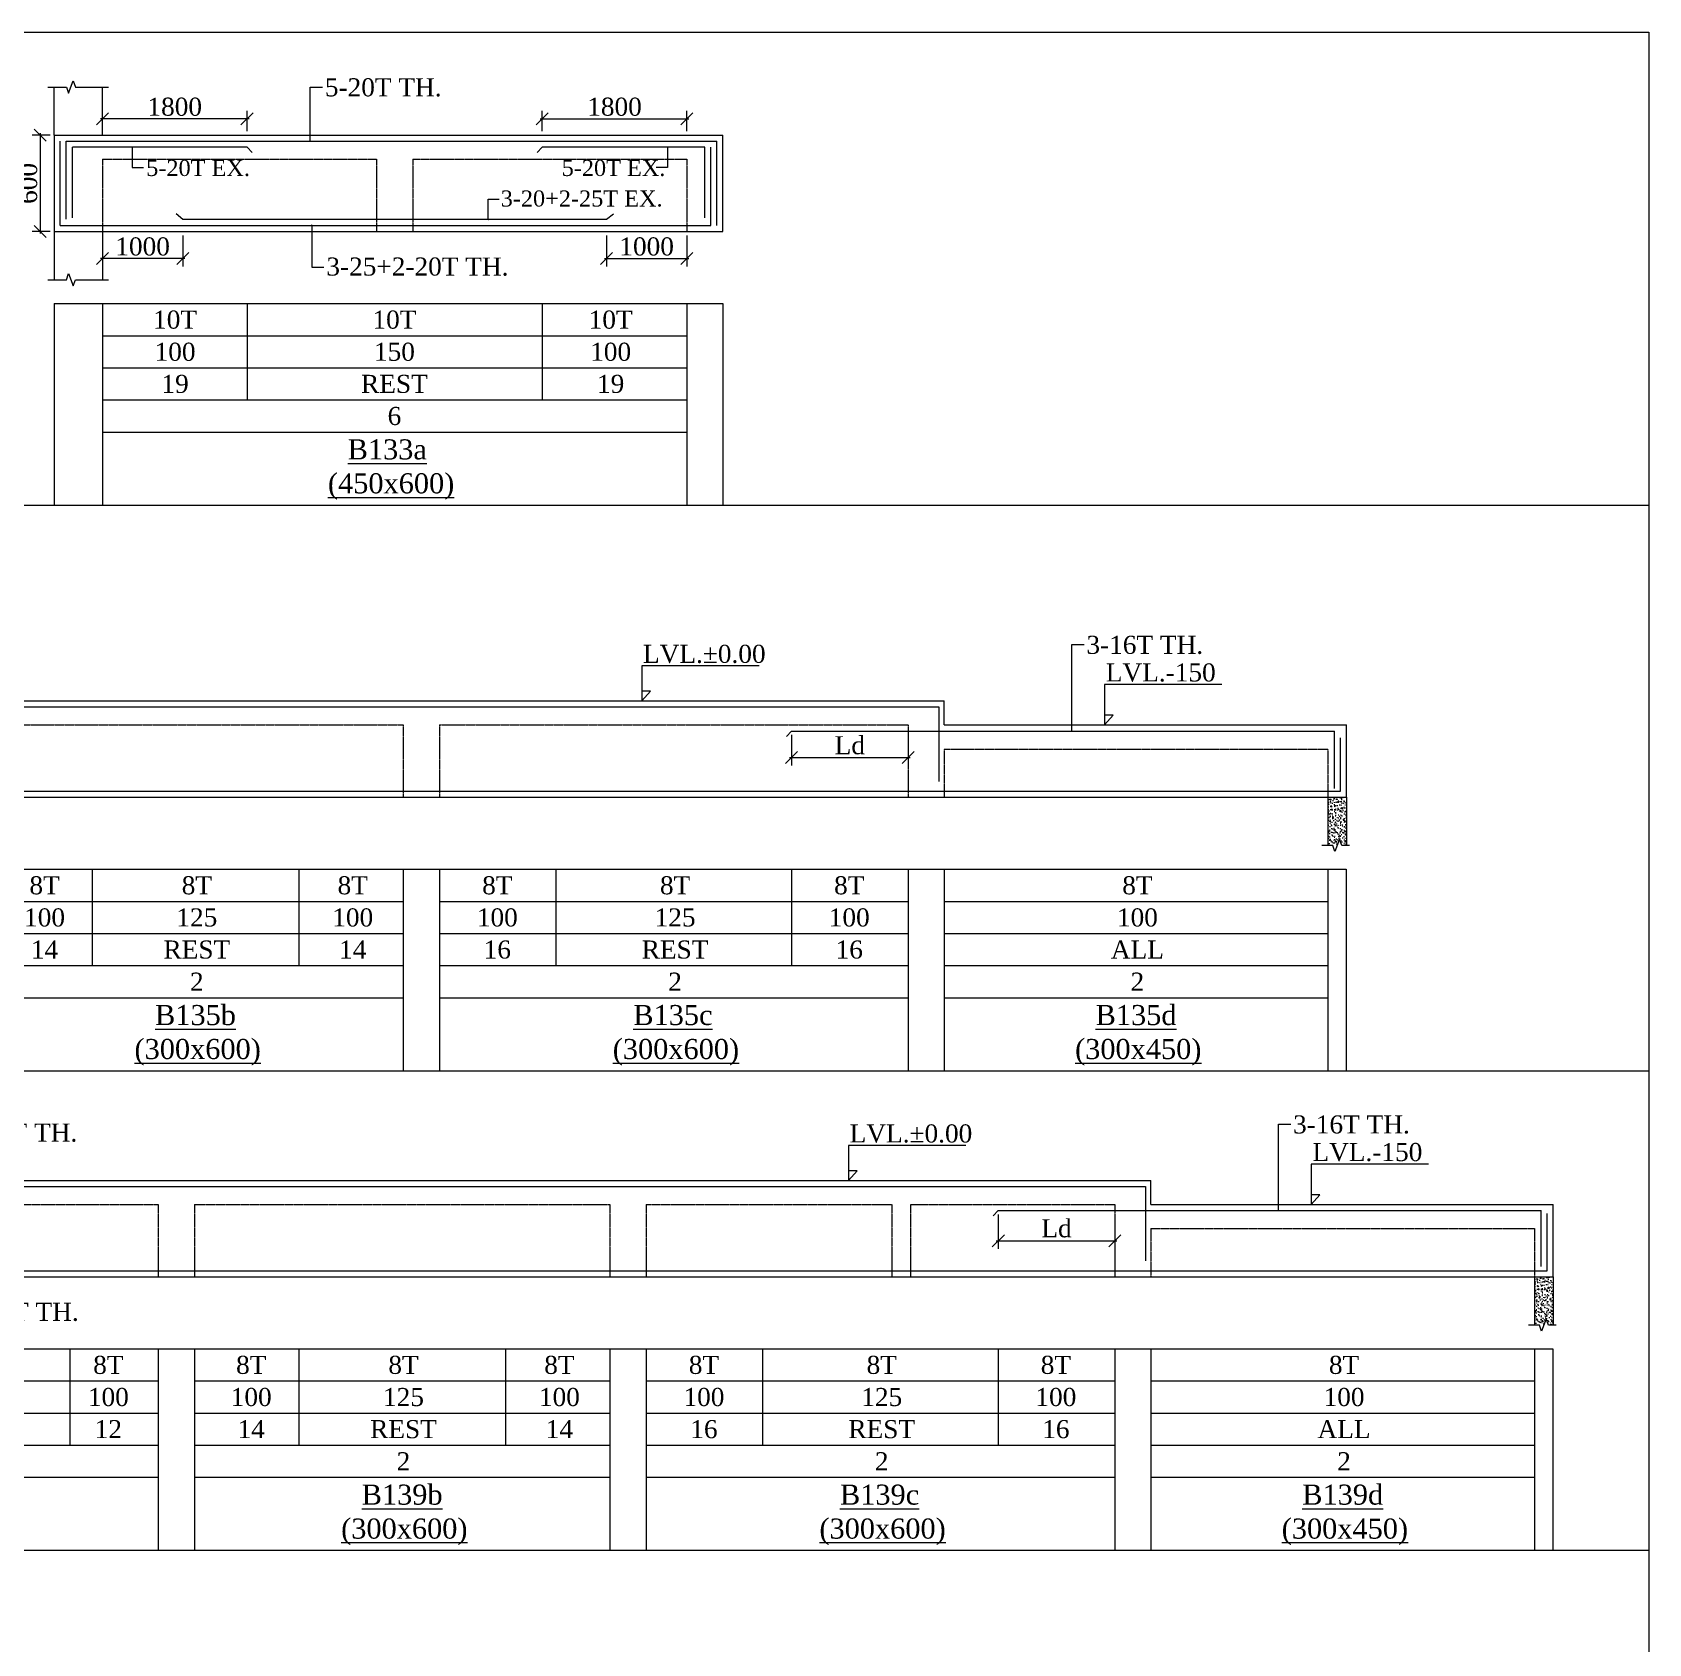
# Model space of a CAD drawing. Header units: millimetres. Extents: x 9781889 to 10654170, y -7832723 to -7608561.
# Drawn here: x 10404690 to 10424816, y -7780286 to -7760218 of the extents above; entities that cross this region are included whole.
import ezdxf
from ezdxf.enums import TextEntityAlignment as Align

# ---------------------------------------------------------------- set-up
doc = ezdxf.new("R2010")
doc.units = ezdxf.units.MM
doc.header["$LTSCALE"] = 10
doc.header["$PDMODE"] = 3
doc.linetypes.add('HIDDEN', pattern=[0.375, 0.25, -0.125])
for name, color, linetype, lineweight in [('LVL', 3, 'Continuous', 0), ('S-CUT OUT LINE', 9, 'Continuous', 0), ('S-DIM L.S.', 7, 'Continuous', 0), ('S-HATCH', 8, 'Continuous', 0), ('S-L.S.SECTION', 5, 'Continuous', 0), ('S-L.S.SLAB LINE', 252, 'HIDDEN', 0), ('S-L.S.STEEL', 1, 'Continuous', 9), ('S-SECTION MARK', 7, 'Continuous', 0), ('S-SHEET', 251, 'Continuous', 0), ('S-TEXT', 7, 'Continuous', 0), ('S-TEXT L.S. BEAM NO.', 30, 'Continuous', 0), ('S-TEXT. L.S.', 7, 'Continuous', 0)]:
    doc.layers.add(name, color=color, linetype=linetype, lineweight=lineweight)
doc.styles.add('135', font='arial.ttf', dxfattribs={"width": 0.8, "height": 135})
doc.styles.get("Standard").update_dxf_attribs({"font": 'arial.ttf'})
doc.styles.add('TEXT', font='times.ttf')
doc.dimstyles.new('75', dxfattribs={"dimtxt": 135, "dimasz": 90, "dimexe": 0.1, "dimexo": 0.03, "dimgap": 0.09, "dimtad": 1, "dimdec": 0, "dimzin": 0, "dimdsep": 46, "dimtxsty": '135', "dimblk": 'ARCHTICK', "dimcen": 0.09, "dimclrd": 256, "dimclre": 256, "dimclrt": 256, "dimadec": 0, "dimazin": 0, "dimtfac": 1, "dimtdec": 0, "dimtofl": 0, "dimtmove": 1, "dimatfit": 3, "dimldrblk": 'DOTSMALL', "dimfxl": 1, "dimtolj": 1, "dimtzin": 0, "dimlwd": -1, "dimlwe": -1, "dimarcsym": 0})
doc.dimstyles.new('SETU_1', dxfattribs={"dimtxt": 200, "dimasz": 150, "dimexe": 100, "dimexo": 50, "dimgap": 35, "dimtad": 1, "dimdec": 0, "dimzin": 0, "dimdsep": 46, "dimtxsty": 'Standard', "dimblk": 'OBLIQUE', "dimcen": 150, "dimdle": 25, "dimclrd": 256, "dimclre": 7, "dimclrt": 256, "dimadec": 0, "dimazin": 0, "dimtfac": 1, "dimtdec": 0, "dimtofl": 0, "dimtmove": 1, "dimatfit": 3, "dimfxl": 1, "dimtolj": 1, "dimtzin": 0, "dimlwd": -1, "dimlwe": 5, "dimarcsym": 1})

# ---------------------------------------------------------------- blocks, each defined once
blk = doc.blocks.new('_ArchTick')
at = {"color": 0, "linetype": 'ByBlock', "const_width": 0.15}
blk.add_lwpolyline([(-0.5, -0.5), (0.5, 0.5)], dxfattribs=at)
blk = doc.blocks.new('_Oblique')
at = {"color": 0, "linetype": 'ByBlock', "lineweight": -2}
blk.add_line((-0.5, -0.5), (0.5, 0.5), dxfattribs=at)
blk = doc.blocks.new('*D868')
at = {"layer": 'Defpoints', "color": 0, "transparency": 16777216}
for p in [(10404963, -7761500), (10404788, -7762700), (10404963, -7762700)]:
    blk.add_point(p, dxfattribs=at)
at = {"layer": 'S-DIM L.S.', "color": 7, "lineweight": 5, "transparency": 16777216}
for p, q in [((10404913, -7761500), (10404688, -7761500)), ((10404913, -7762700), (10404688, -7762700))]:
    blk.add_line(p, q, dxfattribs=at)
at = {"layer": 'S-DIM L.S.', "transparency": 16777216}
blk.add_line((10404788, -7761475), (10404788, -7762725), dxfattribs=at)
at = {"layer": 'S-DIM L.S.', "transparency": 16777216, "xscale": 150, "yscale": 150, "zscale": 150}
for p, rotation in [((10404788, -7761500), 90), ((10404788, -7762700), 270)]:
    blk.add_blockref('_Oblique', p, dxfattribs=dict(at, rotation=rotation))
at = {"layer": 'S-DIM L.S.', "transparency": 16777216, "insert": (10404638, -7762100), "char_height": 225, "attachment_point": 5, "rotation": 90, "style": 'TEXT'}
blk.add_mtext('\\A1;600', dxfattribs=at)
blk = doc.blocks.new('*D856')
at = {"layer": 'Defpoints', "color": 0, "transparency": 16777216}
for p in [(10412839, -7761296), (10411039, -7761500, 0), (10412839, -7761500, 0)]:
    blk.add_point(p, dxfattribs=at)
at = {"layer": 'S-DIM L.S.', "color": 7, "lineweight": 5, "transparency": 16777216}
for p, q in [((10411039, -7761450), (10411039, -7761196)), ((10412839, -7761450), (10412839, -7761196))]:
    blk.add_line(p, q, dxfattribs=at)
at = {"layer": 'S-DIM L.S.', "transparency": 16777216}
blk.add_line((10411014, -7761296), (10412864, -7761296), dxfattribs=at)
at = {"layer": 'S-DIM L.S.', "transparency": 16777216, "xscale": 150, "yscale": 150, "zscale": 150, "rotation": 180}
blk.add_blockref('_Oblique', (10411039, -7761296), dxfattribs=at)
at = {"layer": 'S-DIM L.S.', "transparency": 16777216, "xscale": 150, "yscale": 150, "zscale": 150}
blk.add_blockref('_Oblique', (10412839, -7761296), dxfattribs=at)
at = {"layer": 'S-DIM L.S.', "transparency": 16777216, "insert": (10411939, -7761146), "char_height": 225, "attachment_point": 5, "style": 'TEXT'}
blk.add_mtext('\\A1;1800', dxfattribs=at)
blk = doc.blocks.new('*D857')
at = {"layer": 'Defpoints', "color": 0, "transparency": 16777216}
for p in [(10405563, -7761296), (10405563, -7761500, 0), (10407363, -7761500, 0)]:
    blk.add_point(p, dxfattribs=at)
at = {"layer": 'S-DIM L.S.', "color": 7, "lineweight": 5, "transparency": 16777216}
for p, q in [((10405563, -7761450), (10405563, -7761196)), ((10407363, -7761450), (10407363, -7761196))]:
    blk.add_line(p, q, dxfattribs=at)
at = {"layer": 'S-DIM L.S.', "transparency": 16777216}
blk.add_line((10407388, -7761296), (10405538, -7761296), dxfattribs=at)
at = {"layer": 'S-DIM L.S.', "transparency": 16777216, "xscale": 150, "yscale": 150, "zscale": 150, "rotation": 180}
blk.add_blockref('_Oblique', (10405563, -7761296), dxfattribs=at)
at = {"layer": 'S-DIM L.S.', "transparency": 16777216, "xscale": 150, "yscale": 150, "zscale": 150}
blk.add_blockref('_Oblique', (10407363, -7761296), dxfattribs=at)
at = {"layer": 'S-DIM L.S.', "transparency": 16777216, "insert": (10406463, -7761146), "char_height": 225, "attachment_point": 5, "style": 'TEXT'}
blk.add_mtext('\\A1;1800', dxfattribs=at)
blk = doc.blocks.new('*D858')
at = {"layer": 'Defpoints', "color": 0, "transparency": 16777216}
for p in [(10411838, -7762700, 0), (10412839, -7762700, 0), (10412839, -7763036)]:
    blk.add_point(p, dxfattribs=at)
at = {"layer": 'S-DIM L.S.', "color": 7, "lineweight": 5, "transparency": 16777216}
for p, q in [((10411838, -7762750), (10411838, -7763136)), ((10412839, -7762750), (10412839, -7763136))]:
    blk.add_line(p, q, dxfattribs=at)
at = {"layer": 'S-DIM L.S.', "transparency": 16777216}
blk.add_line((10411813, -7763036), (10412864, -7763036), dxfattribs=at)
at = {"layer": 'S-DIM L.S.', "transparency": 16777216, "xscale": 150, "yscale": 150, "zscale": 150, "rotation": 180}
blk.add_blockref('_Oblique', (10411838, -7763036), dxfattribs=at)
at = {"layer": 'S-DIM L.S.', "transparency": 16777216, "xscale": 150, "yscale": 150, "zscale": 150}
blk.add_blockref('_Oblique', (10412839, -7763036), dxfattribs=at)
at = {"layer": 'S-DIM L.S.', "transparency": 16777216, "insert": (10412339, -7762886), "char_height": 225, "attachment_point": 5, "style": 'TEXT'}
blk.add_mtext('\\A1;1000', dxfattribs=at)
blk = doc.blocks.new('*D859')
at = {"layer": 'Defpoints', "color": 0, "transparency": 16777216}
for p in [(10405563, -7762700, 0), (10406563, -7762700, 0), (10405563, -7763036)]:
    blk.add_point(p, dxfattribs=at)
at = {"layer": 'S-DIM L.S.', "color": 7, "lineweight": 5, "transparency": 16777216}
for p, q in [((10405563, -7762750), (10405563, -7763136)), ((10406563, -7762750), (10406563, -7763136))]:
    blk.add_line(p, q, dxfattribs=at)
at = {"layer": 'S-DIM L.S.', "transparency": 16777216}
blk.add_line((10406588, -7763036), (10405538, -7763036), dxfattribs=at)
at = {"layer": 'S-DIM L.S.', "transparency": 16777216, "xscale": 150, "yscale": 150, "zscale": 150, "rotation": 180}
blk.add_blockref('_Oblique', (10405563, -7763036), dxfattribs=at)
at = {"layer": 'S-DIM L.S.', "transparency": 16777216, "xscale": 150, "yscale": 150, "zscale": 150}
blk.add_blockref('_Oblique', (10406563, -7763036), dxfattribs=at)
at = {"layer": 'S-DIM L.S.', "transparency": 16777216, "insert": (10406063, -7762886), "char_height": 225, "attachment_point": 5, "style": 'TEXT'}
blk.add_mtext('\\A1;1000', dxfattribs=at)
blk = doc.blocks.new('*D875')
at = {"layer": 'Defpoints', "color": 0, "transparency": 16777216}
for p in [(10414144, -7768919, 0), (10415594, -7768919, 0), (10415594, -7769250)]:
    blk.add_point(p, dxfattribs=at)
at = {"layer": 'S-DIM L.S.', "color": 7, "lineweight": 5, "transparency": 16777216}
for p, q in [((10414144, -7768969), (10414144, -7769350)), ((10415594, -7768969), (10415594, -7769350))]:
    blk.add_line(p, q, dxfattribs=at)
at = {"layer": 'S-DIM L.S.', "transparency": 16777216}
blk.add_line((10414119, -7769250), (10415619, -7769250), dxfattribs=at)
at = {"layer": 'S-DIM L.S.', "transparency": 16777216, "xscale": 150, "yscale": 150, "zscale": 150, "rotation": 180}
blk.add_blockref('_Oblique', (10414144, -7769250), dxfattribs=at)
at = {"layer": 'S-DIM L.S.', "transparency": 16777216, "xscale": 150, "yscale": 150, "zscale": 150}
blk.add_blockref('_Oblique', (10415594, -7769250), dxfattribs=at)
at = {"layer": 'S-DIM L.S.', "transparency": 16777216, "insert": (10414869, -7769098), "char_height": 225, "attachment_point": 5, "style": 'TEXT'}
blk.add_mtext('\\A1;Ld', dxfattribs=at)
blk = doc.blocks.new('*D887')
at = {"layer": 'Defpoints', "color": 0, "transparency": 16777216}
for p in [(10416718, -7774892, 0), (10418168, -7774892, 0), (10418168, -7775267)]:
    blk.add_point(p, dxfattribs=at)
at = {"layer": 'S-DIM L.S.', "color": 7, "lineweight": 5, "transparency": 16777216}
for p, q in [((10416718, -7774942), (10416718, -7775367)), ((10418168, -7774942), (10418168, -7775367))]:
    blk.add_line(p, q, dxfattribs=at)
at = {"layer": 'S-DIM L.S.', "transparency": 16777216}
blk.add_line((10416693, -7775267), (10418193, -7775267), dxfattribs=at)
at = {"layer": 'S-DIM L.S.', "transparency": 16777216, "xscale": 150, "yscale": 150, "zscale": 150, "rotation": 180}
blk.add_blockref('_Oblique', (10416718, -7775267), dxfattribs=at)
at = {"layer": 'S-DIM L.S.', "transparency": 16777216, "xscale": 150, "yscale": 150, "zscale": 150}
blk.add_blockref('_Oblique', (10418168, -7775267), dxfattribs=at)
at = {"layer": 'S-DIM L.S.', "transparency": 16777216, "insert": (10417443, -7775114), "char_height": 225, "attachment_point": 5, "style": 'TEXT'}
blk.add_mtext('\\A1;Ld', dxfattribs=at)

msp = doc.modelspace()

# ---------------------------------------------------------------- hatches: boundary and pattern name
at = {"layer": 'S-HATCH'}
h = msp.add_hatch(dxfattribs=at)
h.set_pattern_fill('AR-CONC', color=256, scale=0.5)
h.set_pattern_definition([(50, (624013.716, -41127.19), (91.0923345, -7.96954277), [9.525, -104.775]), (355, (624013.72, -41127.19), (-17.6217107, 95.5284226), [7.62, -83.8202921]), (100.4514447, (624021.31, -41127.85), (73.47062355, 87.55887596), [8.0950044, -89.0451223]), (46.1842, (624013.72, -41101.79), (135.5395204, -21.021164), [14.2875, -157.1625]), (96.6355576, (624025.01, -41103.54), (118.702067, 123.7130623), [12.1425116, -133.5678041]), (351.1841512, (624013.72, -41101.79), (118.702067, 123.7130623), [11.4299835, -125.729866]), (21, (624026.416, -41108.14), (75.80719563, -51.1325991), [9.525, -104.775]), (326, (624026.42, -41108.14), (30.9010142, 92.09398306), [7.62, -83.82]), (71.451445, (624032.73, -41112.4), (106.70820964, 40.96138444), [8.0950044, -89.0449688]), (37.5, (624013.716, -41127.187), (1.544301625, 42.27751944), [0, -82.804, 0, -85.09, 0, -84.1375]), (7.5, (624013.716, -41127.187), (33.40983126, 50.09028741), [0, -48.514, 0, -80.899, 0, -32.0675]), (327.5, (623985.395, -41127.187), (67.79529758, -2.864372), [0, -31.75, 0, -99.06, 0, -131.445]), (317.5, (623972.695, -41127.19), (74.0645907, 12.71324552), [0, -41.275, 0, -65.786, 0, -93.345])])
h.paths.add_polyline_path([(10420822.4, -7770344.3), (10420938.2, -7770344.3), (10420966.2, -7770267.5), (10420994.1, -7770344.3), (10421052.4, -7770344.3), (10421052.4, -7769744.3), (10420822.4, -7769744.3)])
h = msp.add_hatch(dxfattribs=at)
h.set_pattern_fill('AR-CONC', color=256, scale=0.5)
h.set_pattern_definition([(50, (626586.855, -47099.904), (91.0923345, -7.96954277), [9.525, -104.775]), (355, (626586.855, -47099.9), (-17.6217107, 95.5284226), [7.62, -83.8202921]), (100.4514447, (626594.45, -47100.57), (73.47062355, 87.55887596), [8.0950044, -89.0451223]), (46.1842, (626586.86, -47074.5), (135.5395204, -21.021164), [14.2875, -157.1625]), (96.6355576, (626598.15, -47076.26), (118.702067, 123.7130623), [12.1425116, -133.5678041]), (351.1841512, (626586.86, -47074.5), (118.702067, 123.7130623), [11.4299835, -125.729866]), (21, (626599.555, -47080.854), (75.80719563, -51.1325991), [9.525, -104.775]), (326, (626599.555, -47080.85), (30.9010142, 92.09398306), [7.62, -83.82]), (71.451445, (626605.87, -47085.115), (106.70820964, 40.96138444), [8.0950044, -89.0449688]), (37.5, (626586.855, -47099.904), (1.544301625, 42.27751944), [0, -82.804, 0, -85.09, 0, -84.1375]), (7.5, (626586.855, -47099.904), (33.40983126, 50.09028741), [0, -48.514, 0, -80.899, 0, -32.0675]), (327.5, (626558.534, -47099.904), (67.79529758, -2.864372), [0, -31.75, 0, -99.06, 0, -131.445]), (317.5, (626545.834, -47099.904), (74.0645907, 12.71324552), [0, -41.275, 0, -65.786, 0, -93.345])])
h.paths.add_polyline_path([(10423395.5, -7776317), (10423511.3, -7776317), (10423539.3, -7776240.2), (10423567.3, -7776317), (10423625.5, -7776317), (10423625.5, -7775717), (10423395.5, -7775717)])

# ---------------------------------------------------------------- linework, layer by layer
at = {"layer": 'LVL', "linetype": 'Continuous', "elevation": 0}
for points in [[(10413739.3, -7768109.3), (10412278.1, -7768109.3), (10412278.1, -7768544.3), (10412386.2, -7768422.2), (10412278.1, -7768422.2)], [(10419501.8, -7768340.9), (10418040.6, -7768340.9), (10418040.6, -7768844.3), (10418148.8, -7768722.2), (10418040.6, -7768722.2)], [(10416312.4, -7774082), (10414851.2, -7774082), (10414851.2, -7774517), (10414959.3, -7774395), (10414851.2, -7774395)], [(10422075, -7774313.6), (10420613.8, -7774313.6), (10420613.8, -7774817), (10420721.9, -7774695), (10420613.8, -7774695)]]:
    msp.add_lwpolyline(points, dxfattribs=at)
at = {"layer": 'S-CUT OUT LINE', "color": 5, "elevation": 0}
for points in [[(10404884.9, -7760899.6), (10405113.5, -7760899.6), (10405141.4, -7760976.5), (10405197.4, -7760822.8), (10405225.4, -7760899.6), (10405638.1, -7760899.6)], [(10404884.9, -7763299.6), (10405113.5, -7763299.6), (10405141.4, -7763222.8), (10405197.4, -7763376.5), (10405225.4, -7763299.6), (10405638.1, -7763299.6)]]:
    msp.add_lwpolyline(points, dxfattribs=at)
at = {"layer": 'S-CUT OUT LINE', "color": 1, "elevation": 0}
for points in [[(10421091.8, -7770344.3), (10420994.1, -7770344.3), (10420966.2, -7770267.5), (10420910.2, -7770421.2), (10420882.2, -7770344.3), (10420747.4, -7770344.3)], [(10423664.9, -7776317), (10423567.3, -7776317), (10423539.3, -7776240.2), (10423483.4, -7776393.9), (10423455.4, -7776317), (10423320.5, -7776317)]]:
    msp.add_lwpolyline(points, dxfattribs=at)
at = {"layer": 'S-L.S.SECTION'}
for p, q in [((10404963.1, -7761499.6, 0), (10404963.1, -7760899.6, 0)), ((10405563.1, -7761499.6, 0), (10405563.1, -7760899.6, 0)), ((10404963.1, -7761499.6, 0), (10413288.6, -7761499.6, 0)), ((10404963.1, -7761499.6, 0), (10404963.1, -7762699.6, 0)), ((10413288.6, -7762699.6, 0), (10413288.6, -7761499.6, 0)), ((10404963.1, -7762699.6, 0), (10413288.6, -7762699.6, 0)), ((10404963.1, -7762699.6, 0), (10404963.1, -7763299.6, 0)), ((10405563.1, -7762699.6, 0), (10405563.1, -7763299.6, 0)), ((10398439.4, -7768544.3, 0), (10416044.4, -7768544.3, 0)), ((10416044.4, -7768844.3, 0), (10416044.4, -7768544.3, 0)), ((10416044.4, -7768844.3, 0), (10421052.4, -7768844.3, 0)), ((10421052.4, -7769744.3, 0), (10421052.4, -7768844.3, 0)), ((10421052.4, -7769744.3, 0), (10421052.4, -7768844.3, 0)), ((10398439.4, -7769744.3, 0), (10421048.3, -7769744.3, 0)), ((10401012.6, -7774517, 0), (10418617.6, -7774517, 0)), ((10418617.6, -7774817, 0), (10418617.6, -7774517, 0)), ((10418617.6, -7774817, 0), (10423625.5, -7774817, 0)), ((10423625.5, -7775717, 0), (10423625.5, -7774817, 0)), ((10423625.5, -7775717, 0), (10423625.5, -7774817, 0)), ((10401012.6, -7775717, 0), (10423621.4, -7775717, 0))]:
    msp.add_line(p, q, dxfattribs=at)
at = {"layer": 'S-L.S.SECTION', "color": 1}
for p, q in [((10420822.4, -7769744.3, 0), (10420822.4, -7770344.3, 0)), ((10421052.4, -7769744.3, 0), (10421052.4, -7770344.3, 0)), ((10423395.5, -7775717, 0), (10423395.5, -7776317, 0)), ((10423625.5, -7775717, 0), (10423625.5, -7776317, 0))]:
    msp.add_line(p, q, dxfattribs=at)
at = {"layer": 'S-L.S.SLAB LINE', "ltscale": 0.3}
for p, q in [((10404963.1, -7761799.6, 0), (10404963.1, -7761799.6, 0)), ((10405563.1, -7761799.6, 0), (10408975.9, -7761799.6, 0)), ((10405563.1, -7761799.6, 0), (10405563.1, -7762699.6, 0)), ((10408975.9, -7761799.6, 0), (10408975.9, -7762699.6, 0)), ((10409425.9, -7761799.6, 0), (10412838.6, -7761799.6, 0)), ((10409425.9, -7761799.6, 0), (10409425.9, -7762699.6, 0)), ((10412838.6, -7761799.6, 0), (10412838.6, -7762699.6, 0)), ((10404134.4, -7768844.3, 0), (10409309.4, -7768844.3, 0)), ((10409309.4, -7768844.3, 0), (10409309.4, -7769744.3, 0)), ((10409759.4, -7768844.3, 0), (10415594.4, -7768844.3, 0)), ((10409759.4, -7768844.3, 0), (10409759.4, -7769744.3, 0)), ((10415594.4, -7768844.3, 0), (10415594.4, -7769744.3, 0)), ((10416044.4, -7769144.3, 0), (10420822.4, -7769144.3, 0)), ((10416044.4, -7769144.3, 0), (10416044.4, -7769744.3, 0)), ((10420822.4, -7769144.3, 0), (10420822.4, -7769744.3, 0)), ((10420822.4, -7769144.3, 0), (10420822.4, -7769744.3, 0)), ((10420822.4, -7769144.3, 0), (10420822.4, -7769744.3, 0)), ((10401462.6, -7774817, 0), (10406257.6, -7774817, 0)), ((10406257.6, -7774817, 0), (10406257.6, -7775717, 0)), ((10406707.6, -7774817, 0), (10411882.6, -7774817, 0)), ((10406707.6, -7774817, 0), (10406707.6, -7775717, 0)), ((10411882.6, -7774817, 0), (10411882.6, -7775717, 0)), ((10412332.6, -7774817, 0), (10415393.5, -7774817, 0)), ((10412332.6, -7774817, 0), (10412332.6, -7775717, 0)), ((10415393.5, -7774817, 0), (10415393.5, -7775717, 0)), ((10415623.5, -7774817, 0), (10415623.5, -7775717, 0)), ((10415623.5, -7774817, 0), (10418167.6, -7774817, 0)), ((10418167.6, -7774817, 0), (10418167.6, -7775717, 0)), ((10418617.6, -7775117, 0), (10423395.5, -7775117, 0)), ((10418617.6, -7775117, 0), (10418617.6, -7775717, 0)), ((10423395.5, -7775117, 0), (10423395.5, -7775717, 0)), ((10423395.5, -7775117, 0), (10423395.5, -7775717, 0)), ((10423395.5, -7775117, 0), (10423395.5, -7775717, 0))]:
    msp.add_line(p, q, dxfattribs=at)
at = {"layer": 'S-L.S.STEEL'}
for p, q in [((10405038.1, -7762624.6, 0), (10405038.1, -7761574.6, 0)), ((10405113.1, -7761574.6, 0), (10413213.6, -7761574.6, 0)), ((10405113.1, -7762545, 0), (10405113.1, -7761574.6, 0)), ((10413213.6, -7762624.6, 0), (10413213.6, -7761574.6, 0)), ((10407363.2, -7761649.6, 0), (10405188.1, -7761649.6, 0)), ((10405188.1, -7762528.4, 0), (10405188.1, -7761649.6, 0)), ((10407363.2, -7761649.6, 0), (10407426.4, -7761716.5, 0)), ((10413063.6, -7762528.4, 0), (10413063.6, -7761649.6, 0)), ((10413138.6, -7762624.6, 0), (10413138.6, -7761649.6, 0)), ((10405038.1, -7762624.6, 0), (10413138.6, -7762624.6, 0)), ((10414144.4, -7768919.3, 0), (10414081.2, -7768986.2, 0)), ((10414144.4, -7768919.3, 0), (10420902.4, -7768919.3, 0)), ((10420902.4, -7769634.3, 0), (10420902.4, -7768919.3, 0)), ((10420977.4, -7769669.3, 0), (10420977.4, -7769004.5, 0)), ((10398514.4, -7769669.3, 0), (10420977.4, -7769669.3, 0)), ((10416717.5, -7774892, 0), (10416654.3, -7774958.9, 0)), ((10416717.5, -7774892, 0), (10423475.5, -7774892, 0)), ((10423475.5, -7775587.5, 0), (10423475.5, -7774892, 0)), ((10423550.5, -7775642, 0), (10423550.5, -7774928.9, 0)), ((10401087.6, -7775642, 0), (10423550.5, -7775642, 0))]:
    msp.add_line(p, q, dxfattribs=at)
at = {"layer": 'S-L.S.STEEL', "elevation": 0}
msp.add_lwpolyline([(10411928, -7762481.4), (10411838.5, -7762549.6), (10406563.3, -7762549.6), (10406481.3, -7762478.9)], dxfattribs=at)
at = {"layer": 'S-L.S.STEEL'}
for points in [[(10413063.6, -7761649.6, 0), (10411038.6, -7761649.6, 0), (10410975.4, -7761716.5, 0)], [(10398589.4, -7768619.3, 0), (10415977.2, -7768619.3, 0), (10415977.2, -7769546.5, 0)], [(10401162.6, -7774592, 0), (10418550.4, -7774592, 0), (10418550.4, -7775519.2, 0)]]:
    msp.add_polyline3d(points, dxfattribs=at)
at = {"layer": 'S-SHEET'}
for p, q in [((10404963.1, -7763596.1, 0), (10413288.6, -7763596.1, 0)), ((10404963.1, -7763596.1, 0), (10404963.1, -7766105.4, 0)), ((10405563.1, -7763596.1, 0), (10405563.1, -7766105.4, 0)), ((10407363.1, -7763596.1, 0), (10407363.1, -7764796.1, 0)), ((10411038.6, -7763596.1, 0), (10411038.6, -7764796.1, 0)), ((10412838.6, -7763596.1, 0), (10412838.6, -7766105.4, 0)), ((10413288.6, -7763596.1, 0), (10413288.6, -7766105.4, 0)), ((10405563.1, -7763996.1, 0), (10412838.6, -7763996.1, 0)), ((10405563.1, -7764396.1, 0), (10412838.6, -7764396.1, 0)), ((10405563.1, -7764796.1, 0), (10412838.6, -7764796.1, 0)), ((10405563.1, -7765196.1, 0), (10412838.6, -7765196.1, 0)), ((10373481.8, -7766105.4), (10424816, -7766105.4)), ((10404963.1, -7766105.4, 0), (10413288.6, -7766105.4, 0)), ((10398439.4, -7770640.8, 0), (10421048.3, -7770640.8, 0)), ((10405434.4, -7770640.8, 0), (10405434.4, -7771840.8, 0)), ((10408009.4, -7770640.8, 0), (10408009.4, -7771840.8, 0)), ((10409309.4, -7770640.8, 0), (10409309.4, -7773150.1, 0)), ((10409759.4, -7770640.8, 0), (10409759.4, -7773150.1, 0)), ((10411209.4, -7770640.8, 0), (10411209.4, -7771840.8, 0)), ((10414144.4, -7770640.8, 0), (10414144.4, -7771840.8, 0)), ((10415594.4, -7770640.8, 0), (10415594.4, -7773150.1, 0)), ((10416044.4, -7770640.8, 0), (10416044.4, -7773150.1, 0)), ((10420822.4, -7770640.8, 0), (10420822.4, -7773150.1, 0)), ((10421048.3, -7770640.8, 0), (10421048.3, -7773150.1, 0)), ((10404134.4, -7771040.8, 0), (10409309.4, -7771040.8, 0)), ((10409759.4, -7771040.8, 0), (10415594.4, -7771040.8, 0)), ((10416044.4, -7771040.8, 0), (10420822.4, -7771040.8, 0)), ((10404134.4, -7771440.8, 0), (10409309.4, -7771440.8, 0)), ((10409759.4, -7771440.8, 0), (10415594.4, -7771440.8, 0)), ((10416044.4, -7771440.8, 0), (10420822.4, -7771440.8, 0)), ((10404134.4, -7771840.8, 0), (10409309.4, -7771840.8, 0)), ((10409759.4, -7771840.8, 0), (10415594.4, -7771840.8, 0)), ((10416044.4, -7771840.8, 0), (10420822.4, -7771840.8, 0)), ((10404134.4, -7772240.8, 0), (10409309.4, -7772240.8, 0)), ((10409759.4, -7772240.8, 0), (10415594.4, -7772240.8, 0)), ((10416044.4, -7772240.8, 0), (10420822.4, -7772240.8, 0)), ((10373481.8, -7773150.1), (10424816, -7773150.1)), ((10398439.4, -7773150.1, 0), (10421048.3, -7773150.1, 0)), ((10401012.6, -7776613.5, 0), (10423621.4, -7776613.5, 0)), ((10405157.6, -7776613.5, 0), (10405157.6, -7777813.5, 0)), ((10406257.6, -7776613.5, 0), (10406257.6, -7779122.8, 0)), ((10406707.6, -7776613.5, 0), (10406707.6, -7779122.8, 0)), ((10408007.6, -7776613.5, 0), (10408007.6, -7777813.5, 0)), ((10410582.6, -7776613.5, 0), (10410582.6, -7777813.5, 0)), ((10411882.6, -7776613.5, 0), (10411882.6, -7779122.8, 0)), ((10412332.6, -7776613.5, 0), (10412332.6, -7779122.8, 0)), ((10413782.6, -7776613.5, 0), (10413782.6, -7777813.5, 0)), ((10416717.6, -7776613.5, 0), (10416717.6, -7777813.5, 0)), ((10418167.6, -7776613.5, 0), (10418167.6, -7779122.8, 0)), ((10418617.6, -7776613.5, 0), (10418617.6, -7779122.8, 0)), ((10423395.5, -7776613.5, 0), (10423395.5, -7779122.8, 0)), ((10423621.4, -7776613.5, 0), (10423621.4, -7779122.8, 0)), ((10401462.6, -7777013.5, 0), (10406257.6, -7777013.5, 0)), ((10406707.6, -7777013.5, 0), (10411882.6, -7777013.5, 0)), ((10412332.6, -7777013.5, 0), (10418167.6, -7777013.5, 0)), ((10418617.6, -7777013.5, 0), (10423395.5, -7777013.5, 0)), ((10401462.6, -7777413.5, 0), (10406257.6, -7777413.5, 0)), ((10406707.6, -7777413.5, 0), (10411882.6, -7777413.5, 0)), ((10412332.6, -7777413.5, 0), (10418167.6, -7777413.5, 0)), ((10418617.6, -7777413.5, 0), (10423395.5, -7777413.5, 0)), ((10401462.6, -7777813.5, 0), (10406257.6, -7777813.5, 0)), ((10406707.6, -7777813.5, 0), (10411882.6, -7777813.5, 0)), ((10412332.6, -7777813.5, 0), (10418167.6, -7777813.5, 0)), ((10418617.6, -7777813.5, 0), (10423395.5, -7777813.5, 0)), ((10401462.6, -7778213.5, 0), (10406257.6, -7778213.5, 0)), ((10406707.6, -7778213.5, 0), (10411882.6, -7778213.5, 0)), ((10412332.6, -7778213.5, 0), (10418167.6, -7778213.5, 0)), ((10418617.6, -7778213.5, 0), (10423395.5, -7778213.5, 0)), ((10373481.8, -7779122.8), (10424816, -7779122.8)), ((10401012.6, -7779122.8, 0), (10423621.4, -7779122.8, 0))]:
    msp.add_line(p, q, dxfattribs=at)
msp.add_lwpolyline([(10373481.8, -7760218.1), (10424816, -7760218.1), (10424816, -7801877.7), (10373481.8, -7801877.7)], close=True, dxfattribs=at)

# ---------------------------------------------------------------- texts
at = {"layer": 'LVL', "style": 'TEXT'}
for s, p in [('LVL.%%P0.00', (10412293.8, -7768070.9, 0)), ('LVL.-150', (10418056.4, -7768302.5, 0)), ('LVL.%%P0.00', (10414867, -7774043.6, 0)), ('LVL.-150', (10420629.5, -7774275.2, 0))]:
    msp.add_text(s, height=225, dxfattribs=at).set_placement(p)
at = {"layer": 'S-TEXT', "linetype": 'ByBlock', "style": 'TEXT'}
for s, p in [('10T', (10406467.4, -7763796.1, 0)), ('10T', (10409198.8, -7763796.1, 0)), ('10T', (10411891, -7763796.1, 0)), ('100', (10406467.4, -7764196.1, 0)), ('150', (10409198.8, -7764196.1, 0)), ('100', (10411891, -7764196.1, 0)), ('19', (10406467.4, -7764596.1, 0)), ('REST', (10409198.8, -7764596.1, 0)), ('19', (10411891, -7764596.1, 0)), ('6', (10409198.8, -7764996.1, 0)), ('8T', (10404842.2, -7770840.8, 0)), ('8T', (10406738.4, -7770840.8, 0)), ('8T', (10408679.4, -7770840.8, 0)), ('8T', (10410479.6, -7770840.8, 0)), ('8T', (10412693.4, -7770840.8, 0)), ('8T', (10414861.6, -7770840.8, 0)), ('8T', (10418449.9, -7770840.8, 0)), ('100', (10404842.2, -7771240.8, 0)), ('125', (10406738.4, -7771240.8, 0)), ('100', (10408679.4, -7771240.8, 0)), ('100', (10410479.6, -7771240.8, 0)), ('125', (10412693.4, -7771240.8, 0)), ('100', (10414861.6, -7771240.8, 0)), ('100', (10418449.9, -7771240.8, 0)), ('14', (10404842.2, -7771640.8, 0)), ('REST', (10406738.4, -7771640.8, 0)), ('14', (10408679.4, -7771640.8, 0)), ('16', (10410479.6, -7771640.8, 0)), ('REST', (10412693.4, -7771640.8, 0)), ('16', (10414861.6, -7771640.8, 0)), ('ALL', (10418449.9, -7771640.8, 0)), ('2', (10406738.4, -7772040.8, 0)), ('2', (10412693.4, -7772040.8, 0)), ('2', (10418449.9, -7772040.8, 0)), ('8T', (10405636.4, -7776813.5, 0)), ('8T', (10407415.4, -7776813.5, 0)), ('8T', (10409311.6, -7776813.5, 0)), ('8T', (10411252.6, -7776813.5, 0)), ('8T', (10413052.8, -7776813.5, 0)), ('8T', (10415266.6, -7776813.5, 0)), ('8T', (10417434.7, -7776813.5, 0)), ('8T', (10421023.1, -7776813.5, 0)), ('100', (10405636.4, -7777213.5, 0)), ('100', (10407415.4, -7777213.5, 0)), ('125', (10409311.6, -7777213.5, 0)), ('100', (10411252.6, -7777213.5, 0)), ('100', (10413052.8, -7777213.5, 0)), ('125', (10415266.6, -7777213.5, 0)), ('100', (10417434.7, -7777213.5, 0)), ('100', (10421023.1, -7777213.5, 0)), ('12', (10405636.4, -7777613.5, 0)), ('14', (10407415.4, -7777613.5, 0)), ('REST', (10409311.6, -7777613.5, 0)), ('14', (10411252.6, -7777613.5, 0)), ('16', (10413052.8, -7777613.5, 0)), ('REST', (10415266.6, -7777613.5, 0)), ('16', (10417434.7, -7777613.5, 0)), ('ALL', (10421023.1, -7777613.5, 0)), ('2', (10409311.6, -7778013.5, 0)), ('2', (10415266.6, -7778013.5, 0)), ('2', (10421023.1, -7778013.5, 0))]:
    msp.add_text(s, height=225, dxfattribs=at).set_placement(p, align=Align.MIDDLE_CENTER)
at = {"layer": 'S-TEXT L.S. BEAM NO.', "color": 140, "linetype": 'ByBlock', "style": 'TEXT'}
for s, p in [('%%UB133a', (10408616.4, -7765536.8, 0)), ('%%U(450x600)', (10408371, -7765959.7, 0))]:
    msp.add_text(s, height=250, dxfattribs=at).set_placement(p)
at = {"layer": 'S-TEXT L.S. BEAM NO.', "linetype": 'ByBlock', "style": 'TEXT'}
for s, p in [('%%UB135b', (10406218.3, -7772581.5, 0)), ('%%UB135c', (10412173.3, -7772581.5, 0)), ('%%U(300x600)', (10405962.2, -7773004.5, 0)), ('%%U(300x600)', (10411917.2, -7773004.5, 0)), ('%%UB139b', (10408791.4, -7778554.2, 0)), ('%%UB139c', (10414746.4, -7778554.2, 0)), ('%%U(300x600)', (10408535.3, -7778977.2, 0)), ('%%U(300x600)', (10414490.3, -7778977.2, 0))]:
    msp.add_text(s, height=250, dxfattribs=at).set_placement(p)
at = {"layer": 'S-TEXT L.S. BEAM NO.', "color": 35, "linetype": 'ByBlock', "style": 'TEXT'}
for s, p in [('%%UB135d', (10417929.8, -7772581.5, 0)), ('%%U(300x450)', (10417673.7, -7773004.5, 0)), ('%%UB139d', (10420502.9, -7778554.2, 0)), ('%%U(300x450)', (10420246.8, -7778977.2, 0))]:
    msp.add_text(s, height=250, dxfattribs=at).set_placement(p)
at = {"layer": 'S-TEXT. L.S.', "style": 'TEXT'}
for s, height, p in [('5-20T TH.', 225, (10408332.4, -7761015.3, 0)), ('5-20T EX.', 200, (10406107.7, -7762007.2, 0)), ('5-20T EX.', 200, (10411280.9, -7762007.2, 0)), ('3-20+2-25T EX.', 200, (10410521.5, -7762387.6, 0)), ('3-25+2-20T TH.', 225, (10408350.7, -7763247.5, 0)), ('3-16T TH.', 225, (10417815, -7767958.5, 0)), ('3-16T TH.', 225, (10420388.2, -7773931.2, 0)), ('3-16T TH.', 225, (10403796, -7774032.8, 0)), ('3-16T TH.', 225, (10403814.3, -7776264.9, 0))]:
    msp.add_text(s, height=height, dxfattribs=at).set_placement(p)

# ---------------------------------------------------------------- dimensions: what is measured, and where the dimension line sits
at = {"layer": 'S-DIM L.S.'}
for base, p1, p2, picture, middle in [((10405563.2, -7761295.8, 0), (10407363.2, -7761499.6, 0), (10405563.2, -7761499.6, 0), '*D857', (10406463.2, -7761146.4, 0)), ((10405563.1, -7763035.7, 0), (10406563.3, -7762699.6, 0), (10405563.1, -7762699.6, 0), '*D859', (10406063.2, -7762886.2, 0))]:
    dim = msp.add_linear_dim(base=base, p1=p1, p2=p2, dimstyle='SETU_1', override={"dimtxt": 225, "dimtxsty": 'TEXT'}, dxfattribs=at)
    dim.commit()
    dim.dimension.update_dxf_attribs({"geometry": picture, "text_midpoint": middle})
for base, p1, p2, picture, middle in [((10412838.6, -7761295.8, 0), (10411038.6, -7761499.6, 0), (10412838.6, -7761499.6, 0), '*D856', (10411938.6, -7761146.4, 0)), ((10412838.6, -7763035.7, 0), (10411838.5, -7762699.6, 0), (10412838.6, -7762699.6, 0), '*D858', (10412338.6, -7762886.2, 0))]:
    dim = msp.add_linear_dim(base=base, p1=p1, p2=p2, angle=180, dimstyle='SETU_1', override={"dimtxt": 225, "dimtxsty": 'TEXT'}, dxfattribs=at)
    dim.commit()
    dim.dimension.update_dxf_attribs({"geometry": picture, "text_midpoint": middle})
at = {"layer": 'S-DIM L.S.', "color": 7}
dim = msp.add_linear_dim(base=(10404787.9, -7762699.6, 0), p1=(10404963.1, -7761499.6, 0), p2=(10404963.1, -7762699.6, 0), angle=90, dimstyle='SETU_1', override={"dimtxt": 225, "dimlfac": 0.5, "dimtxsty": 'TEXT'}, dxfattribs=at)
dim.commit()
dim.dimension.update_dxf_attribs({"geometry": '*D868', "text_midpoint": (10404638.5, -7762099.6, 0)})
at = {"layer": 'S-DIM L.S.'}
for base, p1, p2, picture, middle in [((10415594.4, -7769250.2, 0), (10414144.4, -7768919.3, 0), (10415594.4, -7768919.3, 0), '*D875', (10414869.4, -7769097.6, 0)), ((10418167.6, -7775267, 0), (10416717.6, -7774892, 0), (10418167.6, -7774892, 0), '*D887', (10417442.6, -7775114.4, 0))]:
    dim = msp.add_linear_dim(base=base, p1=p1, p2=p2, angle=180, text='Ld', dimstyle='SETU_1', override={"dimtxt": 225, "dimtxsty": 'TEXT'}, dxfattribs=at)
    dim.commit()
    dim.dimension.update_dxf_attribs({"geometry": picture, "text_midpoint": middle})

# ---------------------------------------------------------------- leaders
at = {"layer": 'S-SECTION MARK'}
for points in [[(10408150.7, -7761574.6, 0), (10408150.7, -7760900.2, 0), (10408303.3, -7760900.2, 0)], [(10405933.6, -7761649.6, 0), (10405933.6, -7761901.9, 0), (10406073, -7761901.9, 0)], [(10412599.1, -7761649.6, 0), (10412599.1, -7761901.9, 0), (10412459.7, -7761901.9, 0)], [(10410367.6, -7762549.6, 0), (10410367.6, -7762297.3, 0), (10410503, -7762297.3, 0)], [(10408169, -7762620.7, 0), (10408169, -7763142.6, 0), (10408321.6, -7763142.6, 0)], [(10417633.4, -7768919.3, 0), (10417633.4, -7767843.4, 0), (10417785.9, -7767843.4, 0)], [(10420206.5, -7774892, 0), (10420206.5, -7773816.1, 0), (10420359.1, -7773816.1, 0)]]:
    msp.add_leader(points, dimstyle='75', override={"dimasz": 75}, dxfattribs=at)

doc.saveas('drawing.dxf')
